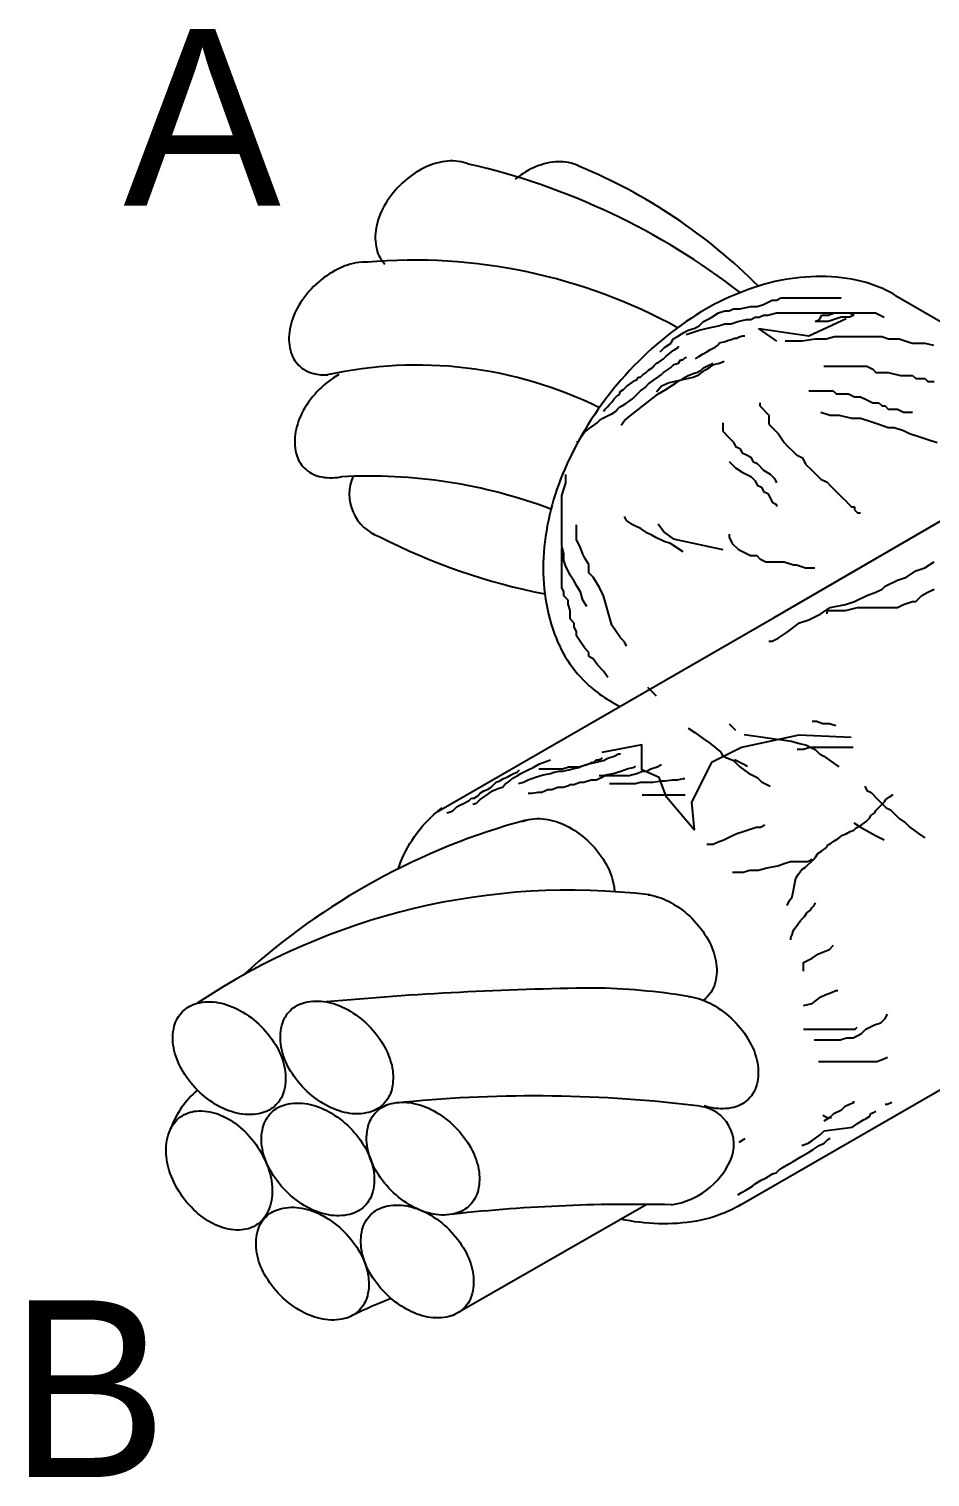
# Model space of a CAD drawing. Extents: x -800 to 12181, y -6101 to 2255.
# Drawn here: x 11384.9 to 11433.9, y 1203.1 to 1281.8 of the extents above; entities that cross this region are included whole.
import ezdxf

# ---------------------------------------------------------------- set-up
doc = ezdxf.new("R2010")
doc.units = 0
doc.header["$MEASUREMENT"] = 0
doc.layers.add('15', color=1, linetype='CONTINUOUS')
doc.styles.add('60', font='ACENT.SHX', dxfattribs={"height": 8})

msp = doc.modelspace()

# ---------------------------------------------------------------- linework, layer by layer
at = {"layer": '15'}
for p, q in [((11425.412, 1249.844, -8.914), (11463.458, 1271.9, -8.914)), ((11432.019, 1267.333, -8.914), (11443.811, 1260.51, -8.914)), ((11407.106, 1239.276, -8.914), (11425.412, 1249.844, -8.914)), ((11416.624, 1245.238, -8.914), (11417.029, 1245.005, -8.914)), ((11423.584, 1217.927, -8.914), (11440.157, 1227.495, -8.914)), ((11407.948, 1211.921, -8.914), (11418.473, 1217.953, -8.914))]:
    msp.add_line(p, q, dxfattribs=at)
at = {"layer": '15', "color": 1}
for p, q in [((11422.975, 1266.494, -8.914), (11423.209, 1266.611, -8.914)), ((11423.209, 1266.611, -8.914), (11423.559, 1266.611, -8.914)), ((11423.559, 1266.611, -8.914), (11424.144, 1266.728, -8.914)), ((11424.144, 1266.728, -8.914), (11424.494, 1266.728, -8.914)), ((11424.494, 1266.728, -8.914), (11424.845, 1266.845, -8.914)), ((11424.845, 1266.845, -8.914), (11425.313, 1267.079, -8.914)), ((11425.313, 1267.079, -8.914), (11425.547, 1267.079, -8.914)), ((11425.547, 1267.079, -8.914), (11425.78, 1267.196, -8.914)), ((11425.78, 1267.196, -8.914), (11429.054, 1267.196, -8.914)), ((11421.338, 1265.677, -8.914), (11421.572, 1265.91, -8.914)), ((11421.572, 1265.91, -8.914), (11421.806, 1266.027, -8.914)), ((11421.806, 1266.027, -8.914), (11422.04, 1266.144, -8.914)), ((11422.04, 1266.144, -8.914), (11422.39, 1266.378, -8.914)), ((11422.39, 1266.378, -8.914), (11422.741, 1266.494, -8.914)), ((11422.39, 1265.677, -8.914), (11422.741, 1265.793, -8.914)), ((11422.741, 1266.494, -8.914), (11422.975, 1266.494, -8.914)), ((11422.741, 1265.793, -8.914), (11423.092, 1265.793, -8.914)), ((11423.092, 1265.793, -8.914), (11423.442, 1265.91, -8.914)), ((11423.442, 1265.91, -8.914), (11423.91, 1266.027, -8.914)), ((11423.91, 1266.027, -8.914), (11424.144, 1266.027, -8.914)), ((11424.144, 1266.027, -8.914), (11424.378, 1266.144, -8.914)), ((11424.378, 1266.144, -8.914), (11424.611, 1266.144, -8.914)), ((11424.611, 1266.144, -8.914), (11424.845, 1266.261, -8.914)), ((11424.845, 1266.261, -8.914), (11425.079, 1266.261, -8.914)), ((11425.079, 1266.261, -8.914), (11425.547, 1266.378, -8.914)), ((11425.547, 1266.378, -8.914), (11429.521, 1266.378, -8.914)), ((11427.651, 1265.91, -8.914), (11427.885, 1266.027, -8.914)), ((11428.352, 1265.91, -8.914), (11427.651, 1265.91, -8.914)), ((11427.885, 1266.027, -8.914), (11428.002, 1266.261, -8.914)), ((11428.002, 1266.261, -8.914), (11428.352, 1266.261, -8.914)), ((11428.352, 1266.261, -8.914), (11428.703, 1266.378, -8.914)), ((11429.054, 1266.144, -8.914), (11428.352, 1265.91, -8.914)), ((11428.703, 1266.378, -8.914), (11430.924, 1266.378, -8.914)), ((11429.521, 1266.144, -8.914), (11429.054, 1266.144, -8.914)), ((11429.521, 1266.378, -8.914), (11429.755, 1266.261, -8.914)), ((11429.755, 1266.261, -8.914), (11429.521, 1266.144, -8.914)), ((11430.924, 1266.378, -8.914), (11431.392, 1266.144, -8.914)), ((11419.818, 1264.742, -8.914), (11419.935, 1264.976, -8.914)), ((11419.935, 1264.976, -8.914), (11420.169, 1265.092, -8.914)), ((11420.169, 1265.092, -8.914), (11420.52, 1265.326, -8.914)), ((11420.52, 1265.326, -8.914), (11420.754, 1265.443, -8.914)), ((11420.637, 1265.209, -8.914), (11421.338, 1265.443, -8.914)), ((11420.754, 1265.443, -8.914), (11421.104, 1265.56, -8.914)), ((11421.104, 1265.56, -8.914), (11421.338, 1265.677, -8.914)), ((11421.338, 1265.443, -8.914), (11421.806, 1265.56, -8.914)), ((11421.806, 1265.56, -8.914), (11422.39, 1265.677, -8.914)), ((11423.139, 1264.95, -8.914), (11423.264, 1265.012, -8.914)), ((11423.264, 1265.012, -8.914), (11423.388, 1265.012, -8.914)), ((11423.388, 1265.012, -8.914), (11423.513, 1265.074, -8.914)), ((11423.513, 1265.074, -8.914), (11423.699, 1265.136, -8.914)), ((11423.699, 1265.136, -8.914), (11423.824, 1265.136, -8.914)), ((11426.949, 1264.859, -8.914), (11427.651, 1264.976, -8.914)), ((11427.651, 1264.976, -8.914), (11428.235, 1264.976, -8.914)), ((11428.235, 1264.976, -8.914), (11428.703, 1265.092, -8.914)), ((11428.703, 1265.092, -8.914), (11431.275, 1265.092, -8.914)), ((11431.275, 1265.092, -8.914), (11431.626, 1264.976, -8.914)), ((11431.626, 1264.976, -8.914), (11432.21, 1264.976, -8.914)), ((11432.21, 1264.976, -8.914), (11432.911, 1264.742, -8.914)), ((11419.234, 1264.274, -8.914), (11419.468, 1264.508, -8.914)), ((11419.468, 1264.508, -8.914), (11419.818, 1264.742, -8.914)), ((11419.53, 1264.017, -8.914), (11419.841, 1264.266, -8.914)), ((11419.841, 1264.266, -8.914), (11420.028, 1264.39, -8.914)), ((11420.028, 1264.39, -8.914), (11420.215, 1264.514, -8.914)), ((11420.215, 1264.514, -8.914), (11420.215, 1264.577, -8.914)), ((11421.521, 1264.141, -8.914), (11421.77, 1264.266, -8.914)), ((11421.77, 1264.266, -8.914), (11421.957, 1264.39, -8.914)), ((11421.957, 1264.39, -8.914), (11422.206, 1264.514, -8.914)), ((11422.206, 1264.514, -8.914), (11422.393, 1264.639, -8.914)), ((11422.393, 1264.639, -8.914), (11422.455, 1264.763, -8.914)), ((11422.455, 1264.763, -8.914), (11422.766, 1264.825, -8.914)), ((11422.766, 1264.825, -8.914), (11422.89, 1264.888, -8.914)), ((11422.89, 1264.888, -8.914), (11423.139, 1264.95, -8.914)), ((11426.014, 1264.859, -8.914), (11426.949, 1264.859, -8.914)), ((11432.911, 1264.742, -8.914), (11433.613, 1264.742, -8.914)), ((11433.613, 1264.742, -8.914), (11434.08, 1264.625, -8.914)), ((11418.597, 1263.27, -8.914), (11418.783, 1263.395, -8.914)), ((11418.783, 1263.395, -8.914), (11418.908, 1263.519, -8.914)), ((11418.908, 1263.519, -8.914), (11419.032, 1263.644, -8.914)), ((11419.032, 1263.644, -8.914), (11419.157, 1263.706, -8.914)), ((11419.157, 1263.706, -8.914), (11419.406, 1263.892, -8.914)), ((11419.406, 1263.892, -8.914), (11419.53, 1264.017, -8.914)), ((11419.406, 1263.146, -8.914), (11419.779, 1263.395, -8.914)), ((11419.779, 1263.395, -8.914), (11419.966, 1263.581, -8.914)), ((11419.966, 1263.581, -8.914), (11420.215, 1263.644, -8.914)), ((11420.215, 1263.644, -8.914), (11420.339, 1263.83, -8.914)), ((11420.339, 1263.83, -8.914), (11420.463, 1263.83, -8.914)), ((11420.463, 1263.83, -8.914), (11420.588, 1263.955, -8.914)), ((11420.588, 1263.955, -8.914), (11420.65, 1263.955, -8.914)), ((11421.148, 1263.892, -8.914), (11421.335, 1264.017, -8.914)), ((11421.335, 1264.017, -8.914), (11421.521, 1264.141, -8.914)), ((11421.459, 1263.27, -8.914), (11421.584, 1263.395, -8.914)), ((11421.584, 1263.395, -8.914), (11421.833, 1263.519, -8.914)), ((11421.77, 1263.333, -8.914), (11421.957, 1263.457, -8.914)), ((11421.833, 1263.519, -8.914), (11421.957, 1263.581, -8.914)), ((11421.957, 1263.581, -8.914), (11422.081, 1263.644, -8.914)), ((11421.957, 1263.457, -8.914), (11422.144, 1263.581, -8.914)), ((11422.144, 1263.581, -8.914), (11422.455, 1263.644, -8.914)), ((11422.455, 1263.644, -8.914), (11422.704, 1263.768, -8.914)), ((11428.126, 1263.485, -8.914), (11430.45, 1263.485, -8.914)), ((11430.45, 1263.485, -8.914), (11430.782, 1263.319, -8.914)), ((11417.601, 1262.524, -8.914), (11417.85, 1262.711, -8.914)), ((11417.85, 1262.711, -8.914), (11417.974, 1262.773, -8.914)), ((11417.974, 1262.773, -8.914), (11418.037, 1262.897, -8.914)), ((11418.037, 1262.897, -8.914), (11418.161, 1262.897, -8.914)), ((11418.161, 1262.897, -8.914), (11418.285, 1263.022, -8.914)), ((11418.285, 1263.022, -8.914), (11418.472, 1263.146, -8.914)), ((11418.472, 1263.146, -8.914), (11418.597, 1263.27, -8.914)), ((11418.597, 1262.524, -8.914), (11418.846, 1262.711, -8.914)), ((11418.846, 1262.711, -8.914), (11419.032, 1262.835, -8.914)), ((11419.032, 1262.835, -8.914), (11419.281, 1263.022, -8.914)), ((11419.281, 1263.022, -8.914), (11419.406, 1263.146, -8.914)), ((11419.655, 1262.586, -8.914), (11421.024, 1262.897, -8.914)), ((11420.09, 1262.586, -8.914), (11420.277, 1262.711, -8.914)), ((11420.277, 1262.711, -8.914), (11420.401, 1262.773, -8.914)), ((11420.401, 1262.773, -8.914), (11420.588, 1262.897, -8.914)), ((11420.588, 1262.897, -8.914), (11420.712, 1262.959, -8.914)), ((11420.712, 1262.959, -8.914), (11421.024, 1263.084, -8.914)), ((11421.024, 1263.084, -8.914), (11421.21, 1263.146, -8.914)), ((11421.024, 1262.897, -8.914), (11421.335, 1263.022, -8.914)), ((11421.21, 1263.146, -8.914), (11421.459, 1263.27, -8.914)), ((11421.335, 1263.022, -8.914), (11421.646, 1263.27, -8.914)), ((11421.646, 1263.27, -8.914), (11421.77, 1263.333, -8.914)), ((11430.782, 1263.319, -8.914), (11430.948, 1263.153, -8.914)), ((11430.948, 1263.153, -8.914), (11431.612, 1263.153, -8.914)), ((11431.612, 1263.153, -8.914), (11432.277, 1262.987, -8.914)), ((11432.277, 1262.987, -8.914), (11432.941, 1262.987, -8.914)), ((11432.941, 1262.987, -8.914), (11433.107, 1262.821, -8.914)), ((11433.107, 1262.821, -8.914), (11433.605, 1262.821, -8.914)), ((11433.605, 1262.821, -8.914), (11433.771, 1262.655, -8.914)), ((11433.771, 1262.655, -8.914), (11434.103, 1262.655, -8.914)), ((11416.73, 1261.716, -8.914), (11416.854, 1261.84, -8.914)), ((11416.854, 1261.84, -8.914), (11417.041, 1261.964, -8.914)), ((11417.041, 1262.089, -8.914), (11417.228, 1262.213, -8.914)), ((11417.041, 1261.964, -8.914), (11417.041, 1262.089, -8.914)), ((11417.228, 1262.213, -8.914), (11417.414, 1262.4, -8.914)), ((11417.414, 1262.4, -8.914), (11417.601, 1262.524, -8.914)), ((11417.601, 1260.783, -8.914), (11419.094, 1261.964, -8.914)), ((11417.725, 1261.716, -8.914), (11417.85, 1261.84, -8.914)), ((11417.85, 1261.84, -8.914), (11418.037, 1262.027, -8.914)), ((11418.037, 1262.027, -8.914), (11418.161, 1262.151, -8.914)), ((11418.161, 1262.151, -8.914), (11418.41, 1262.337, -8.914)), ((11418.41, 1262.337, -8.914), (11418.597, 1262.524, -8.914)), ((11419.032, 1262.089, -8.914), (11419.281, 1262.4, -8.914)), ((11419.094, 1261.964, -8.914), (11419.53, 1262.213, -8.914)), ((11419.281, 1262.4, -8.914), (11419.655, 1262.586, -8.914)), ((11419.53, 1262.213, -8.914), (11419.903, 1262.462, -8.914)), ((11419.903, 1262.462, -8.914), (11420.09, 1262.586, -8.914)), ((11427.296, 1262.157, -8.914), (11428.624, 1262.157, -8.914)), ((11428.624, 1262.157, -8.914), (11428.79, 1261.991, -8.914)), ((11428.79, 1261.991, -8.914), (11429.454, 1261.991, -8.914)), ((11429.454, 1261.991, -8.914), (11429.786, 1261.825, -8.914)), ((11429.786, 1261.825, -8.914), (11430.118, 1261.825, -8.914)), ((11430.118, 1261.825, -8.914), (11430.45, 1261.659, -8.914)), ((11416.17, 1261.031, -8.914), (11416.232, 1261.156, -8.914)), ((11416.232, 1261.156, -8.914), (11416.356, 1261.28, -8.914)), ((11416.356, 1261.28, -8.914), (11416.481, 1261.405, -8.914)), ((11416.481, 1261.405, -8.914), (11416.605, 1261.529, -8.914)), ((11416.605, 1261.529, -8.914), (11416.73, 1261.716, -8.914)), ((11416.605, 1260.907, -8.914), (11416.792, 1261.031, -8.914)), ((11416.792, 1261.031, -8.914), (11416.916, 1261.156, -8.914)), ((11416.916, 1261.156, -8.914), (11417.041, 1261.28, -8.914)), ((11417.041, 1261.28, -8.914), (11417.165, 1261.342, -8.914)), ((11417.165, 1261.342, -8.914), (11417.352, 1261.467, -8.914)), ((11417.352, 1261.467, -8.914), (11417.476, 1261.529, -8.914)), ((11417.476, 1261.529, -8.914), (11417.725, 1261.716, -8.914)), ((11424.639, 1261.493, -8.914), (11424.639, 1261.327, -8.914)), ((11424.639, 1261.327, -8.914), (11425.137, 1260.829, -8.914)), ((11430.45, 1261.659, -8.914), (11430.782, 1261.493, -8.914)), ((11430.782, 1261.493, -8.914), (11431.114, 1261.493, -8.914)), ((11431.114, 1261.493, -8.914), (11431.28, 1261.327, -8.914)), ((11431.28, 1261.327, -8.914), (11431.446, 1261.327, -8.914)), ((11431.446, 1261.327, -8.914), (11431.612, 1261.161, -8.914)), ((11431.612, 1261.161, -8.914), (11432.111, 1261.161, -8.914)), ((11432.111, 1261.161, -8.914), (11432.443, 1260.995, -8.914)), ((11415.547, 1260.223, -8.914), (11415.796, 1260.409, -8.914)), ((11415.796, 1260.409, -8.914), (11415.921, 1260.534, -8.914)), ((11415.921, 1260.534, -8.914), (11416.107, 1260.658, -8.914)), ((11416.107, 1260.658, -8.914), (11416.481, 1260.845, -8.914)), ((11416.481, 1260.845, -8.914), (11416.605, 1260.907, -8.914)), ((11417.103, 1260.285, -8.914), (11417.29, 1260.534, -8.914)), ((11417.29, 1260.534, -8.914), (11417.601, 1260.783, -8.914)), ((11422.624, 1260.419, -8.914), (11422.624, 1259.951, -8.914)), ((11425.137, 1260.829, -8.914), (11425.137, 1260.332, -8.914)), ((11425.137, 1260.332, -8.914), (11425.469, 1260, -8.914)), ((11427.96, 1260.995, -8.914), (11428.458, 1260.829, -8.914)), ((11428.458, 1260.829, -8.914), (11428.956, 1260.829, -8.914)), ((11428.956, 1260.829, -8.914), (11429.62, 1260.663, -8.914)), ((11429.62, 1260.663, -8.914), (11430.118, 1260.663, -8.914)), ((11430.118, 1260.663, -8.914), (11430.616, 1260.498, -8.914)), ((11430.616, 1260.498, -8.914), (11431.114, 1260.332, -8.914)), ((11431.114, 1260.332, -8.914), (11431.612, 1260.166, -8.914)), ((11432.443, 1260.995, -8.914), (11432.941, 1260.995, -8.914)), ((11414.801, 1259.414, -8.914), (11414.863, 1259.539, -8.914)), ((11414.863, 1259.539, -8.914), (11414.987, 1259.725, -8.914)), ((11414.987, 1259.725, -8.914), (11415.112, 1259.912, -8.914)), ((11415.112, 1259.912, -8.914), (11415.361, 1260.098, -8.914)), ((11415.361, 1260.098, -8.914), (11415.547, 1260.223, -8.914)), ((11422.624, 1259.951, -8.914), (11422.975, 1259.601, -8.914)), ((11422.975, 1259.601, -8.914), (11423.209, 1259.367, -8.914)), ((11425.469, 1260, -8.914), (11425.635, 1259.834, -8.914)), ((11425.635, 1259.834, -8.914), (11425.968, 1259.336, -8.914)), ((11431.612, 1260.166, -8.914), (11431.944, 1260.166, -8.914)), ((11431.944, 1260.166, -8.914), (11432.443, 1260, -8.914)), ((11432.443, 1260, -8.914), (11432.775, 1259.834, -8.914)), ((11432.775, 1259.834, -8.914), (11433.273, 1259.668, -8.914)), ((11433.273, 1259.668, -8.914), (11433.771, 1259.502, -8.914)), ((11433.771, 1259.502, -8.914), (11434.269, 1259.336, -8.914)), ((11414.676, 1259.352, -8.914), (11414.801, 1259.414, -8.914)), ((11423.209, 1259.367, -8.914), (11423.325, 1259.133, -8.914)), ((11423.325, 1259.133, -8.914), (11423.559, 1259.017, -8.914)), ((11423.559, 1259.017, -8.914), (11423.676, 1258.783, -8.914)), ((11423.676, 1258.783, -8.914), (11423.91, 1258.666, -8.914)), ((11425.968, 1259.336, -8.914), (11426.134, 1259.17, -8.914)), ((11426.134, 1259.17, -8.914), (11426.466, 1258.838, -8.914)), ((11426.466, 1258.838, -8.914), (11426.632, 1258.672, -8.914)), ((11426.632, 1258.672, -8.914), (11426.964, 1258.506, -8.914)), ((11422.975, 1258.315, -8.914), (11423.325, 1257.965, -8.914)), ((11423.325, 1257.965, -8.914), (11423.676, 1257.731, -8.914)), ((11423.91, 1258.666, -8.914), (11424.144, 1258.549, -8.914)), ((11424.144, 1258.549, -8.914), (11424.261, 1258.315, -8.914)), ((11424.261, 1258.315, -8.914), (11424.494, 1258.199, -8.914)), ((11424.494, 1258.199, -8.914), (11424.845, 1257.848, -8.914)), ((11426.964, 1258.506, -8.914), (11427.13, 1258.174, -8.914)), ((11427.13, 1258.174, -8.914), (11427.462, 1257.842, -8.914)), ((11413.994, 1256.803, -8.914), (11414.108, 1257.144, -8.914)), ((11414.108, 1257.144, -8.914), (11414.108, 1257.598, -8.914)), ((11423.676, 1257.731, -8.914), (11424.144, 1257.498, -8.914)), ((11424.144, 1257.498, -8.914), (11424.378, 1257.264, -8.914)), ((11424.378, 1257.264, -8.914), (11424.494, 1257.03, -8.914)), ((11424.845, 1257.848, -8.914), (11425.196, 1257.614, -8.914)), ((11425.196, 1257.614, -8.914), (11425.43, 1257.381, -8.914)), ((11425.43, 1257.381, -8.914), (11425.547, 1257.147, -8.914)), ((11427.462, 1257.842, -8.914), (11427.628, 1257.677, -8.914)), ((11427.628, 1257.677, -8.914), (11427.96, 1257.345, -8.914)), ((11427.96, 1257.345, -8.914), (11428.292, 1257.179, -8.914)), ((11428.292, 1257.179, -8.914), (11428.458, 1257.013, -8.914)), ((11413.88, 1256.462, -8.914), (11413.994, 1256.803, -8.914)), ((11413.88, 1253.735, -8.914), (11413.88, 1256.462, -8.914)), ((11424.494, 1257.03, -8.914), (11424.728, 1256.913, -8.914)), ((11424.728, 1256.913, -8.914), (11424.845, 1256.68, -8.914)), ((11424.845, 1256.68, -8.914), (11425.079, 1256.563, -8.914)), ((11425.079, 1256.563, -8.914), (11425.196, 1256.329, -8.914)), ((11425.196, 1256.329, -8.914), (11425.313, 1256.095, -8.914)), ((11428.458, 1257.013, -8.914), (11428.624, 1256.847, -8.914)), ((11428.624, 1256.847, -8.914), (11428.79, 1256.681, -8.914)), ((11428.79, 1256.681, -8.914), (11428.956, 1256.515, -8.914)), ((11428.956, 1256.515, -8.914), (11429.122, 1256.349, -8.914)), ((11429.122, 1256.349, -8.914), (11429.288, 1256.183, -8.914)), ((11425.313, 1256.095, -8.914), (11425.547, 1255.979, -8.914)), ((11425.547, 1255.979, -8.914), (11425.547, 1255.862, -8.914)), ((11429.288, 1256.183, -8.914), (11429.454, 1256.017, -8.914)), ((11429.454, 1256.017, -8.914), (11429.62, 1255.851, -8.914)), ((11429.62, 1255.851, -8.914), (11429.786, 1255.851, -8.914)), ((11429.786, 1255.851, -8.914), (11429.786, 1255.685, -8.914)), ((11429.786, 1255.685, -8.914), (11429.952, 1255.519, -8.914)), ((11414.676, 1254.076, -8.914), (11414.676, 1254.871, -8.914)), ((11417.405, 1255.098, -8.914), (11417.291, 1255.326, -8.914)), ((11417.746, 1254.871, -8.914), (11417.405, 1255.098, -8.914)), ((11418.2, 1254.644, -8.914), (11417.746, 1254.871, -8.914)), ((11419.117, 1254.927, -8.914), (11419.468, 1254.46, -8.914)), ((11429.952, 1255.519, -8.914), (11430.118, 1255.519, -8.914)), ((11414.903, 1253.621, -8.914), (11414.676, 1254.076, -8.914)), ((11418.541, 1254.416, -8.914), (11418.2, 1254.644, -8.914)), ((11418.769, 1254.303, -8.914), (11418.541, 1254.416, -8.914)), ((11418.996, 1254.189, -8.914), (11418.769, 1254.303, -8.914)), ((11419.451, 1253.962, -8.914), (11418.996, 1254.189, -8.914)), ((11419.792, 1253.848, -8.914), (11419.451, 1253.962, -8.914)), ((11419.468, 1254.46, -8.914), (11419.935, 1254.109, -8.914)), ((11419.935, 1254.109, -8.914), (11422.624, 1253.525, -8.914)), ((11422.979, 1254.358, -8.914), (11422.979, 1254.192, -8.914)), ((11422.979, 1254.192, -8.914), (11423.145, 1253.86, -8.914)), ((11413.994, 1253.28, -8.914), (11413.88, 1253.735, -8.914)), ((11413.88, 1251.462, -8.914), (11413.88, 1253.621, -8.914)), ((11413.994, 1252.939, -8.914), (11413.994, 1253.28, -8.914)), ((11415.017, 1253.28, -8.914), (11414.903, 1253.621, -8.914)), ((11415.131, 1253.053, -8.914), (11415.017, 1253.28, -8.914)), ((11420.474, 1253.394, -8.914), (11419.792, 1253.848, -8.914)), ((11423.145, 1253.86, -8.914), (11423.477, 1253.528, -8.914)), ((11423.477, 1253.528, -8.914), (11424.141, 1253.196, -8.914)), ((11424.141, 1253.196, -8.914), (11424.473, 1253.196, -8.914)), ((11424.473, 1253.196, -8.914), (11424.639, 1253.03, -8.914)), ((11414.108, 1252.598, -8.914), (11413.994, 1252.939, -8.914)), ((11414.221, 1252.371, -8.914), (11414.108, 1252.598, -8.914)), ((11415.358, 1252.712, -8.914), (11415.131, 1253.053, -8.914)), ((11415.358, 1252.257, -8.914), (11415.358, 1252.712, -8.914)), ((11424.639, 1253.03, -8.914), (11424.971, 1252.864, -8.914)), ((11424.971, 1252.864, -8.914), (11425.968, 1252.864, -8.914)), ((11425.968, 1252.864, -8.914), (11426.466, 1252.698, -8.914)), ((11426.466, 1252.698, -8.914), (11426.632, 1252.698, -8.914)), ((11426.632, 1252.698, -8.914), (11427.13, 1252.532, -8.914)), ((11427.13, 1252.532, -8.914), (11427.628, 1252.532, -8.914)), ((11433.107, 1252.366, -8.914), (11433.605, 1252.532, -8.914)), ((11433.605, 1252.532, -8.914), (11434.103, 1252.864, -8.914)), ((11414.335, 1252.144, -8.914), (11414.221, 1252.371, -8.914)), ((11414.562, 1251.803, -8.914), (11414.335, 1252.144, -8.914)), ((11414.676, 1251.576, -8.914), (11414.562, 1251.803, -8.914)), ((11415.586, 1252.03, -8.914), (11415.358, 1252.257, -8.914)), ((11415.927, 1251.462, -8.914), (11415.586, 1252.03, -8.914)), ((11431.446, 1251.537, -8.914), (11432.111, 1251.869, -8.914)), ((11432.111, 1251.869, -8.914), (11432.609, 1252.034, -8.914)), ((11432.609, 1252.034, -8.914), (11433.107, 1252.366, -8.914)), ((11413.994, 1251.235, -8.914), (11413.88, 1251.462, -8.914)), ((11413.994, 1251.007, -8.914), (11413.994, 1251.235, -8.914)), ((11414.221, 1250.78, -8.914), (11413.994, 1251.007, -8.914)), ((11414.903, 1251.235, -8.914), (11414.676, 1251.576, -8.914)), ((11415.017, 1250.78, -8.914), (11414.903, 1251.235, -8.914)), ((11416.154, 1251.007, -8.914), (11415.927, 1251.462, -8.914)), ((11416.609, 1249.417, -8.914), (11416.154, 1251.007, -8.914)), ((11429.786, 1250.707, -8.914), (11430.45, 1251.039, -8.914)), ((11430.45, 1251.039, -8.914), (11430.948, 1251.205, -8.914)), ((11430.948, 1251.205, -8.914), (11431.28, 1251.371, -8.914)), ((11431.28, 1251.371, -8.914), (11431.446, 1251.537, -8.914)), ((11433.107, 1250.707, -8.914), (11433.439, 1251.039, -8.914)), ((11433.439, 1251.039, -8.914), (11433.771, 1251.205, -8.914)), ((11433.771, 1251.205, -8.914), (11434.103, 1251.371, -8.914)), ((11414.221, 1250.553, -8.914), (11414.221, 1250.78, -8.914)), ((11414.335, 1250.212, -8.914), (11414.221, 1250.553, -8.914)), ((11414.335, 1249.757, -8.914), (11414.335, 1250.212, -8.914)), ((11415.244, 1250.439, -8.914), (11415.017, 1250.78, -8.914)), ((11427.296, 1249.711, -8.914), (11427.96, 1250.043, -8.914)), ((11427.96, 1250.043, -8.914), (11428.458, 1250.375, -8.914)), ((11428.292, 1250.209, -8.914), (11429.288, 1250.209, -8.914)), ((11428.292, 1250.043, -8.914), (11428.292, 1250.209, -8.914)), ((11428.458, 1250.375, -8.914), (11429.288, 1250.541, -8.914)), ((11429.288, 1250.541, -8.914), (11429.786, 1250.707, -8.914)), ((11429.288, 1250.209, -8.914), (11429.952, 1250.375, -8.914)), ((11429.952, 1250.375, -8.914), (11432.111, 1250.375, -8.914)), ((11432.111, 1250.375, -8.914), (11432.443, 1250.541, -8.914)), ((11432.443, 1250.541, -8.914), (11432.941, 1250.707, -8.914)), ((11432.941, 1250.707, -8.914), (11433.107, 1250.707, -8.914)), ((11414.562, 1249.53, -8.914), (11414.335, 1249.757, -8.914)), ((11414.562, 1249.303, -8.914), (11414.562, 1249.53, -8.914)), ((11414.676, 1249.076, -8.914), (11414.562, 1249.303, -8.914)), ((11416.836, 1249.076, -8.914), (11416.609, 1249.417, -8.914)), ((11426.134, 1249.047, -8.914), (11426.798, 1249.545, -8.914)), ((11426.798, 1249.545, -8.914), (11427.296, 1249.711, -8.914)), ((11414.676, 1248.848, -8.914), (11414.676, 1249.076, -8.914)), ((11414.903, 1248.507, -8.914), (11414.676, 1248.848, -8.914)), ((11415.131, 1248.167, -8.914), (11414.903, 1248.507, -8.914)), ((11417.064, 1248.735, -8.914), (11416.836, 1249.076, -8.914)), ((11417.291, 1248.507, -8.914), (11417.064, 1248.735, -8.914)), ((11417.405, 1248.28, -8.914), (11417.291, 1248.507, -8.914)), ((11425.137, 1248.55, -8.914), (11425.303, 1248.55, -8.914)), ((11425.303, 1248.55, -8.914), (11425.635, 1248.716, -8.914)), ((11425.635, 1248.716, -8.914), (11426.134, 1249.047, -8.914)), ((11415.358, 1247.939, -8.914), (11415.131, 1248.167, -8.914)), ((11415.358, 1247.712, -8.914), (11415.358, 1247.939, -8.914)), ((11415.586, 1247.598, -8.914), (11415.358, 1247.712, -8.914)), ((11415.813, 1247.258, -8.914), (11415.586, 1247.598, -8.914)), ((11416.154, 1246.917, -8.914), (11415.813, 1247.258, -8.914)), ((11416.381, 1246.576, -8.914), (11416.154, 1246.917, -8.914)), ((11418.532, 1246.047, -8.914), (11418.766, 1245.813, -8.914)), ((11418.766, 1245.813, -8.914), (11419, 1245.58, -8.914)), ((11420.754, 1243.827, -8.914), (11421.104, 1243.593, -8.914)), ((11422.975, 1244.061, -8.914), (11423.325, 1243.71, -8.914)), ((11427.715, 1244.177, -8.914), (11427.481, 1244.177, -8.914)), ((11428.066, 1244.061, -8.914), (11427.715, 1244.177, -8.914)), ((11428.417, 1244.061, -8.914), (11428.066, 1244.061, -8.914)), ((11428.767, 1243.944, -8.914), (11428.417, 1244.061, -8.914)), ((11421.104, 1243.593, -8.914), (11421.572, 1243.243, -8.914)), ((11421.572, 1243.243, -8.914), (11421.923, 1243.009, -8.914)), ((11421.923, 1243.009, -8.914), (11422.507, 1242.542, -8.914)), ((11423.793, 1243.476, -8.914), (11426.365, 1243.126, -8.914)), ((11426.365, 1243.126, -8.914), (11426.716, 1243.009, -8.914)), ((11426.716, 1243.009, -8.914), (11427.183, 1242.892, -8.914)), ((11415.878, 1242.095, -8.914), (11416.012, 1242.162, -8.914)), ((11416.012, 1242.162, -8.914), (11416.079, 1242.229, -8.914)), ((11416.142, 1242.074, -8.914), (11416.376, 1242.191, -8.914)), ((11416.376, 1242.191, -8.914), (11416.726, 1242.308, -8.914)), ((11416.726, 1242.308, -8.914), (11416.96, 1242.425, -8.914)), ((11416.96, 1242.425, -8.914), (11417.077, 1242.425, -8.914)), ((11422.507, 1242.542, -8.914), (11422.624, 1242.308, -8.914)), ((11422.624, 1242.308, -8.914), (11423.209, 1242.074, -8.914)), ((11427.014, 1242.658, -8.914), (11426.663, 1242.658, -8.914)), ((11427.364, 1242.775, -8.914), (11427.014, 1242.658, -8.914)), ((11427.183, 1242.892, -8.914), (11427.417, 1242.775, -8.914)), ((11429.702, 1242.775, -8.914), (11427.364, 1242.775, -8.914)), ((11427.417, 1242.775, -8.914), (11427.651, 1242.658, -8.914)), ((11427.651, 1242.658, -8.914), (11427.885, 1242.425, -8.914)), ((11427.885, 1242.425, -8.914), (11428.118, 1242.308, -8.914)), ((11428.118, 1242.308, -8.914), (11428.937, 1241.724, -8.914)), ((11411.257, 1241.359, -8.914), (11411.458, 1241.426, -8.914)), ((11411.458, 1241.426, -8.914), (11411.592, 1241.56, -8.914)), ((11411.659, 1241.359, -8.914), (11412.06, 1241.56, -8.914)), ((11412.06, 1241.56, -8.914), (11412.328, 1241.694, -8.914)), ((11412.328, 1241.694, -8.914), (11412.663, 1241.894, -8.914)), ((11412.635, 1241.607, -8.914), (11413.921, 1241.607, -8.914)), ((11412.663, 1241.894, -8.914), (11412.864, 1241.961, -8.914)), ((11412.864, 1241.961, -8.914), (11413.065, 1242.028, -8.914)), ((11413.065, 1242.028, -8.914), (11413.266, 1242.095, -8.914)), ((11413.266, 1241.359, -8.914), (11413.467, 1241.426, -8.914)), ((11413.467, 1241.426, -8.914), (11413.735, 1241.493, -8.914)), ((11413.735, 1241.493, -8.914), (11413.936, 1241.493, -8.914)), ((11413.921, 1241.607, -8.914), (11414.271, 1241.724, -8.914)), ((11413.936, 1241.493, -8.914), (11414.27, 1241.56, -8.914)), ((11414.27, 1241.56, -8.914), (11414.538, 1241.627, -8.914)), ((11414.271, 1241.724, -8.914), (11414.856, 1241.724, -8.914)), ((11414.538, 1241.627, -8.914), (11414.806, 1241.694, -8.914)), ((11414.806, 1241.694, -8.914), (11414.94, 1241.761, -8.914)), ((11414.856, 1241.724, -8.914), (11415.207, 1241.841, -8.914)), ((11414.94, 1241.761, -8.914), (11415.208, 1241.827, -8.914)), ((11415.207, 1241.841, -8.914), (11415.674, 1241.957, -8.914)), ((11415.208, 1241.827, -8.914), (11415.342, 1241.894, -8.914)), ((11415.342, 1241.894, -8.914), (11415.476, 1241.961, -8.914)), ((11415.476, 1241.961, -8.914), (11415.61, 1241.961, -8.914)), ((11415.61, 1241.961, -8.914), (11415.744, 1242.095, -8.914)), ((11415.674, 1241.957, -8.914), (11416.142, 1242.074, -8.914)), ((11415.744, 1242.095, -8.914), (11415.878, 1242.095, -8.914)), ((11416.681, 1241.359, -8.914), (11417.083, 1241.493, -8.914)), ((11417.083, 1241.493, -8.914), (11417.485, 1241.627, -8.914)), ((11417.485, 1241.627, -8.914), (11417.753, 1241.694, -8.914)), ((11417.545, 1241.256, -8.914), (11418.012, 1241.373, -8.914)), ((11417.753, 1241.694, -8.914), (11417.887, 1241.761, -8.914)), ((11418.012, 1241.373, -8.914), (11418.246, 1241.49, -8.914)), ((11418.246, 1241.49, -8.914), (11418.48, 1241.49, -8.914)), ((11418.48, 1241.49, -8.914), (11418.714, 1241.607, -8.914)), ((11418.714, 1241.607, -8.914), (11419.064, 1241.724, -8.914)), ((11419.064, 1241.724, -8.914), (11419.298, 1241.841, -8.914)), ((11423.209, 1242.074, -8.914), (11423.559, 1241.724, -8.914)), ((11423.266, 1242.116, -8.914), (11423.734, 1241.882, -8.914)), ((11423.559, 1241.724, -8.914), (11424.027, 1241.373, -8.914)), ((11423.734, 1241.882, -8.914), (11423.968, 1241.765, -8.914)), ((11424.027, 1241.373, -8.914), (11424.494, 1241.14, -8.914)), ((11409.85, 1240.489, -8.914), (11410.051, 1240.623, -8.914)), ((11410.051, 1240.623, -8.914), (11410.319, 1240.89, -8.914)), ((11410.319, 1240.89, -8.914), (11410.52, 1240.957, -8.914)), ((11410.453, 1240.556, -8.914), (11410.654, 1240.623, -8.914)), ((11410.52, 1240.957, -8.914), (11410.721, 1241.091, -8.914)), ((11410.654, 1240.623, -8.914), (11410.788, 1240.757, -8.914)), ((11410.721, 1241.091, -8.914), (11410.922, 1241.158, -8.914)), ((11410.788, 1240.757, -8.914), (11411.056, 1240.957, -8.914)), ((11410.922, 1241.158, -8.914), (11411.123, 1241.292, -8.914)), ((11411.056, 1240.957, -8.914), (11411.19, 1241.091, -8.914)), ((11411.123, 1241.292, -8.914), (11411.257, 1241.359, -8.914)), ((11411.19, 1241.091, -8.914), (11411.458, 1241.225, -8.914)), ((11411.458, 1241.225, -8.914), (11411.659, 1241.359, -8.914)), ((11411.525, 1240.823, -8.914), (11411.793, 1240.89, -8.914)), ((11411.793, 1240.89, -8.914), (11412.06, 1241.024, -8.914)), ((11412.06, 1241.024, -8.914), (11412.462, 1241.158, -8.914)), ((11412.462, 1241.158, -8.914), (11412.864, 1241.292, -8.914)), ((11412.864, 1241.292, -8.914), (11413.266, 1241.359, -8.914)), ((11413.333, 1240.489, -8.914), (11413.668, 1240.623, -8.914)), ((11413.668, 1240.623, -8.914), (11413.936, 1240.623, -8.914)), ((11413.936, 1240.623, -8.914), (11414.204, 1240.69, -8.914)), ((11414.204, 1240.69, -8.914), (11414.337, 1240.757, -8.914)), ((11414.337, 1240.757, -8.914), (11414.538, 1240.757, -8.914)), ((11414.538, 1240.757, -8.914), (11414.672, 1240.823, -8.914)), ((11414.672, 1240.823, -8.914), (11414.873, 1240.89, -8.914)), ((11414.873, 1240.89, -8.914), (11415.074, 1240.89, -8.914)), ((11415.074, 1240.89, -8.914), (11415.476, 1241.024, -8.914)), ((11415.476, 1241.024, -8.914), (11415.744, 1241.024, -8.914)), ((11415.744, 1241.024, -8.914), (11416.079, 1241.158, -8.914)), ((11415.908, 1241.256, -8.914), (11417.545, 1241.256, -8.914)), ((11416.079, 1241.158, -8.914), (11416.28, 1241.292, -8.914)), ((11416.28, 1241.292, -8.914), (11416.681, 1241.359, -8.914)), ((11416.48, 1240.823, -8.914), (11417.887, 1240.823, -8.914)), ((11417.887, 1240.823, -8.914), (11418.155, 1240.89, -8.914)), ((11418.155, 1240.89, -8.914), (11418.824, 1240.89, -8.914)), ((11418.824, 1240.89, -8.914), (11419.293, 1240.957, -8.914)), ((11419.293, 1240.957, -8.914), (11419.494, 1240.957, -8.914)), ((11419.494, 1240.957, -8.914), (11419.896, 1241.024, -8.914)), ((11419.896, 1241.024, -8.914), (11420.164, 1241.024, -8.914)), ((11420.164, 1241.024, -8.914), (11420.499, 1241.091, -8.914)), ((11420.499, 1241.091, -8.914), (11420.566, 1241.091, -8.914)), ((11424.494, 1241.14, -8.914), (11424.728, 1240.906, -8.914)), ((11424.728, 1240.906, -8.914), (11425.196, 1240.672, -8.914)), ((11430.34, 1240.672, -8.914), (11430.456, 1240.438, -8.914)), ((11408.578, 1239.752, -8.914), (11408.712, 1239.819, -8.914)), ((11408.712, 1239.819, -8.914), (11408.846, 1239.886, -8.914)), ((11408.846, 1239.886, -8.914), (11408.98, 1240.02, -8.914)), ((11408.98, 1240.02, -8.914), (11409.114, 1240.02, -8.914)), ((11409.114, 1240.02, -8.914), (11409.315, 1240.154, -8.914)), ((11409.248, 1239.752, -8.914), (11409.449, 1239.953, -8.914)), ((11409.315, 1240.154, -8.914), (11409.449, 1240.288, -8.914)), ((11409.449, 1240.288, -8.914), (11409.65, 1240.422, -8.914)), ((11409.449, 1239.953, -8.914), (11409.85, 1240.221, -8.914)), ((11409.65, 1240.422, -8.914), (11409.85, 1240.489, -8.914)), ((11409.85, 1240.221, -8.914), (11410.118, 1240.422, -8.914)), ((11410.118, 1240.422, -8.914), (11410.453, 1240.556, -8.914)), ((11412.06, 1240.288, -8.914), (11412.261, 1240.288, -8.914)), ((11412.261, 1240.288, -8.914), (11412.596, 1240.355, -8.914)), ((11412.596, 1240.355, -8.914), (11412.797, 1240.355, -8.914)), ((11412.797, 1240.355, -8.914), (11413.132, 1240.489, -8.914)), ((11413.132, 1240.489, -8.914), (11413.333, 1240.489, -8.914)), ((11418.246, 1240.205, -8.914), (11420.584, 1240.205, -8.914)), ((11430.456, 1240.438, -8.914), (11430.69, 1240.322, -8.914)), ((11430.69, 1240.322, -8.914), (11431.041, 1239.971, -8.914)), ((11431.041, 1239.971, -8.914), (11431.509, 1239.504, -8.914)), ((11431.214, 1239.619, -8.914), (11431.415, 1239.819, -8.914)), ((11431.415, 1239.819, -8.914), (11431.482, 1239.953, -8.914)), ((11431.482, 1239.953, -8.914), (11431.683, 1240.087, -8.914)), ((11431.683, 1240.087, -8.914), (11431.884, 1240.221, -8.914)), ((11407.64, 1239.217, -8.914), (11407.841, 1239.284, -8.914)), ((11407.841, 1239.284, -8.914), (11407.975, 1239.351, -8.914)), ((11407.975, 1239.351, -8.914), (11408.176, 1239.552, -8.914)), ((11408.176, 1239.552, -8.914), (11408.31, 1239.619, -8.914)), ((11408.31, 1239.619, -8.914), (11408.578, 1239.752, -8.914)), ((11409.047, 1239.686, -8.914), (11409.248, 1239.752, -8.914)), ((11430.611, 1238.949, -8.914), (11430.678, 1239.083, -8.914)), ((11430.678, 1239.083, -8.914), (11430.879, 1239.217, -8.914)), ((11430.879, 1239.217, -8.914), (11430.946, 1239.351, -8.914)), ((11430.946, 1239.351, -8.914), (11431.214, 1239.619, -8.914)), ((11431.509, 1239.504, -8.914), (11431.742, 1239.387, -8.914)), ((11431.742, 1239.387, -8.914), (11431.976, 1239.153, -8.914)), ((11431.976, 1239.153, -8.914), (11432.21, 1238.919, -8.914)), ((11423.39, 1238.102, -8.914), (11423.74, 1238.218, -8.914)), ((11423.74, 1238.218, -8.914), (11424.442, 1238.452, -8.914)), ((11424.442, 1238.452, -8.914), (11424.676, 1238.452, -8.914)), ((11424.676, 1238.452, -8.914), (11424.909, 1238.569, -8.914)), ((11429.54, 1238.213, -8.914), (11429.741, 1238.28, -8.914)), ((11429.741, 1238.28, -8.914), (11429.875, 1238.414, -8.914)), ((11429.755, 1238.686, -8.914), (11430.106, 1238.452, -8.914)), ((11429.875, 1238.414, -8.914), (11430.142, 1238.548, -8.914)), ((11430.106, 1238.452, -8.914), (11430.924, 1237.985, -8.914)), ((11430.142, 1238.548, -8.914), (11430.41, 1238.748, -8.914)), ((11430.41, 1238.748, -8.914), (11430.611, 1238.949, -8.914)), ((11432.21, 1238.919, -8.914), (11432.561, 1238.686, -8.914)), ((11432.561, 1238.686, -8.914), (11432.795, 1238.452, -8.914)), ((11432.795, 1238.452, -8.914), (11433.262, 1238.102, -8.914)), ((11421.753, 1237.517, -8.914), (11422.104, 1237.517, -8.914)), ((11422.104, 1237.517, -8.914), (11422.338, 1237.634, -8.914)), ((11422.338, 1237.634, -8.914), (11422.688, 1237.751, -8.914)), ((11422.688, 1237.751, -8.914), (11423.156, 1237.985, -8.914)), ((11423.156, 1237.985, -8.914), (11423.39, 1238.102, -8.914)), ((11428.267, 1237.343, -8.914), (11428.334, 1237.477, -8.914)), ((11428.334, 1237.477, -8.914), (11428.468, 1237.544, -8.914)), ((11428.468, 1237.544, -8.914), (11428.669, 1237.677, -8.914)), ((11428.669, 1237.677, -8.914), (11428.87, 1237.811, -8.914)), ((11428.87, 1237.811, -8.914), (11429.138, 1238.012, -8.914)), ((11429.138, 1238.012, -8.914), (11429.339, 1238.079, -8.914)), ((11429.339, 1238.079, -8.914), (11429.54, 1238.213, -8.914)), ((11430.924, 1237.985, -8.914), (11431.392, 1237.751, -8.914)), ((11433.262, 1238.102, -8.914), (11433.613, 1237.868, -8.914)), ((11427.129, 1236.272, -8.914), (11427.531, 1236.673, -8.914)), ((11427.248, 1236.583, -8.914), (11427.481, 1236.699, -8.914)), ((11427.531, 1236.673, -8.914), (11427.664, 1236.807, -8.914)), ((11427.664, 1236.807, -8.914), (11427.798, 1237.008, -8.914)), ((11427.798, 1237.008, -8.914), (11427.999, 1237.142, -8.914)), ((11427.999, 1237.142, -8.914), (11428.267, 1237.343, -8.914)), ((11423.156, 1235.998, -8.914), (11423.74, 1235.998, -8.914)), ((11423.74, 1235.998, -8.914), (11424.091, 1236.115, -8.914)), ((11424.091, 1236.115, -8.914), (11424.559, 1236.115, -8.914)), ((11424.559, 1236.115, -8.914), (11425.026, 1236.232, -8.914)), ((11425.026, 1236.232, -8.914), (11425.611, 1236.349, -8.914)), ((11425.611, 1236.349, -8.914), (11425.962, 1236.466, -8.914)), ((11425.962, 1236.466, -8.914), (11426.312, 1236.583, -8.914)), ((11426.312, 1236.583, -8.914), (11427.248, 1236.583, -8.914)), ((11426.593, 1235.669, -8.914), (11426.727, 1235.87, -8.914)), ((11426.727, 1235.87, -8.914), (11426.928, 1236.138, -8.914)), ((11426.928, 1236.138, -8.914), (11427.129, 1236.272, -8.914)), ((11426.392, 1234.665, -8.914), (11426.593, 1235.669, -8.914)), ((11426.124, 1234.197, -8.914), (11426.258, 1234.465, -8.914)), ((11426.258, 1234.465, -8.914), (11426.392, 1234.665, -8.914)), ((11427.598, 1234.197, -8.914), (11427.664, 1234.331, -8.914)), ((11426.861, 1233.394, -8.914), (11427.062, 1233.594, -8.914)), ((11427.062, 1233.594, -8.914), (11427.196, 1233.795, -8.914)), ((11427.196, 1233.795, -8.914), (11427.397, 1233.929, -8.914)), ((11427.397, 1233.929, -8.914), (11427.464, 1234.063, -8.914)), ((11427.464, 1234.063, -8.914), (11427.598, 1234.197, -8.914)), ((11426.392, 1232.59, -8.914), (11426.459, 1232.791, -8.914)), ((11426.459, 1232.791, -8.914), (11426.526, 1232.925, -8.914)), ((11426.526, 1232.925, -8.914), (11426.727, 1233.193, -8.914)), ((11426.727, 1233.193, -8.914), (11426.861, 1233.394, -8.914)), ((11426.325, 1232.456, -8.914), (11426.392, 1232.59, -8.914)), ((11426.325, 1232.323, -8.914), (11426.325, 1232.456, -8.914)), ((11428.417, 1231.792, -8.914), (11428.65, 1232.026, -8.914)), ((11427.014, 1231.091, -8.914), (11427.481, 1231.325, -8.914)), ((11427.481, 1231.325, -8.914), (11427.832, 1231.558, -8.914)), ((11427.832, 1231.558, -8.914), (11428.417, 1231.792, -8.914)), ((11427.014, 1230.624, -8.914), (11427.014, 1231.091, -8.914)), ((11428.533, 1229.455, -8.914), (11428.767, 1229.572, -8.914)), ((11428.767, 1229.572, -8.914), (11428.884, 1229.572, -8.914)), ((11427.014, 1228.754, -8.914), (11427.481, 1228.871, -8.914)), ((11427.481, 1228.871, -8.914), (11427.949, 1229.222, -8.914)), ((11427.949, 1229.222, -8.914), (11428.183, 1229.338, -8.914)), ((11428.183, 1229.338, -8.914), (11428.533, 1229.455, -8.914)), ((11431.222, 1227.819, -8.914), (11431.456, 1228.053, -8.914)), ((11431.456, 1228.053, -8.914), (11431.573, 1228.287, -8.914)), ((11427.014, 1227.469, -8.914), (11429.819, 1227.469, -8.914)), ((11429.819, 1227.469, -8.914), (11429.936, 1227.586, -8.914)), ((11429.936, 1227.118, -8.914), (11430.17, 1227.235, -8.914)), ((11430.17, 1227.235, -8.914), (11430.404, 1227.469, -8.914)), ((11430.404, 1227.469, -8.914), (11430.871, 1227.703, -8.914)), ((11430.871, 1227.703, -8.914), (11431.222, 1227.819, -8.914)), ((11427.598, 1226.885, -8.914), (11429.001, 1226.885, -8.914)), ((11429.001, 1226.885, -8.914), (11429.352, 1227.001, -8.914)), ((11429.352, 1227.001, -8.914), (11429.702, 1227.001, -8.914)), ((11429.702, 1227.001, -8.914), (11429.936, 1227.118, -8.914)), ((11427.832, 1225.716, -8.914), (11430.988, 1225.716, -8.914)), ((11430.988, 1225.716, -8.914), (11431.339, 1225.833, -8.914)), ((11431.339, 1225.833, -8.914), (11431.573, 1225.95, -8.914)), ((11429.071, 1223.085, -8.914), (11429.272, 1223.286, -8.914)), ((11429.272, 1223.286, -8.914), (11429.54, 1223.42, -8.914)), ((11429.54, 1223.42, -8.914), (11429.741, 1223.487, -8.914)), ((11429.741, 1223.487, -8.914), (11429.741, 1223.554, -8.914)), ((11431.573, 1223.379, -8.914), (11431.456, 1223.379, -8.914)), ((11431.807, 1223.496, -8.914), (11431.573, 1223.379, -8.914)), ((11428.066, 1222.795, -8.914), (11428.3, 1222.678, -8.914)), ((11428.133, 1222.483, -8.914), (11428.468, 1222.684, -8.914)), ((11428.3, 1222.678, -8.914), (11428.533, 1222.678, -8.914)), ((11428.468, 1222.684, -8.914), (11428.669, 1222.885, -8.914)), ((11428.669, 1222.885, -8.914), (11429.071, 1223.085, -8.914)), ((11429.941, 1222.349, -8.914), (11430.276, 1222.55, -8.914)), ((11430.276, 1222.55, -8.914), (11430.41, 1222.617, -8.914)), ((11430.41, 1222.617, -8.914), (11430.611, 1222.751, -8.914)), ((11430.611, 1222.751, -8.914), (11430.678, 1222.885, -8.914)), ((11430.678, 1222.885, -8.914), (11430.812, 1222.951, -8.914)), ((11430.812, 1222.951, -8.914), (11430.946, 1223.018, -8.914)), ((11427.464, 1221.412, -8.914), (11427.932, 1221.747, -8.914)), ((11427.932, 1221.747, -8.914), (11428.133, 1221.947, -8.914)), ((11428.133, 1221.947, -8.914), (11429.674, 1222.148, -8.914)), ((11429.674, 1222.148, -8.914), (11429.941, 1222.349, -8.914)), ((11423.513, 1221.331, -8.914), (11423.847, 1221.531, -8.914)), ((11426.928, 1221.144, -8.914), (11427.263, 1221.278, -8.914)), ((11427.263, 1221.278, -8.914), (11427.464, 1221.412, -8.914)), ((11427.33, 1220.81, -8.914), (11427.531, 1220.943, -8.914)), ((11427.531, 1220.943, -8.914), (11427.865, 1221.144, -8.914)), ((11427.865, 1221.144, -8.914), (11428.133, 1221.278, -8.914)), ((11428.133, 1221.278, -8.914), (11428.334, 1221.479, -8.914)), ((11428.334, 1221.479, -8.914), (11428.468, 1221.546, -8.914)), ((11425.856, 1219.939, -8.914), (11426.191, 1220.14, -8.914)), ((11426.191, 1220.14, -8.914), (11426.459, 1220.274, -8.914)), ((11426.459, 1220.274, -8.914), (11426.861, 1220.542, -8.914)), ((11426.861, 1220.542, -8.914), (11427.33, 1220.81, -8.914)), ((11424.718, 1219.27, -8.914), (11424.986, 1219.404, -8.914)), ((11424.986, 1219.404, -8.914), (11425.321, 1219.605, -8.914)), ((11425.321, 1219.605, -8.914), (11425.521, 1219.672, -8.914)), ((11425.521, 1219.672, -8.914), (11425.722, 1219.872, -8.914)), ((11425.722, 1219.872, -8.914), (11425.856, 1219.939, -8.914)), ((11423.445, 1218.467, -8.914), (11423.646, 1218.601, -8.914)), ((11423.646, 1218.601, -8.914), (11423.914, 1218.735, -8.914)), ((11423.914, 1218.735, -8.914), (11424.249, 1218.935, -8.914)), ((11424.249, 1218.935, -8.914), (11424.383, 1219.069, -8.914)), ((11424.383, 1219.069, -8.914), (11424.718, 1219.27, -8.914))]:
    msp.add_line(p, q, dxfattribs=at)
at = {"layer": '15', "elevation": -8.914}
for points in [[(11408.82, 1274.469, 0.041936), (11408.55, 1274.559, 0.107017), (11407.383, 1274.59, 0.08098), (11406.23, 1274.172, 0.068936), (11405.082, 1273.304, 0.068936), (11404.214, 1272.157, 0.08098), (11403.795, 1271.004, 0.107017), (11403.825, 1269.837, 0.13731), (11404.275, 1269.038, 0.13731)], [(11414.839, 1274.336, 0.071504), (11414.39, 1274.517, 0.107017), (11413.223, 1274.548, 0.08098), (11412.07, 1274.129, 0.041306), (11411.352, 1273.646, 0.068936)], [(11403.37, 1269.137, 0.061712), (11402.693, 1269.094, 0.08098), (11401.54, 1268.675, 0.068936), (11400.393, 1267.808, 0.068936), (11399.525, 1266.661, 0.08098), (11399.106, 1265.508, 0.107017), (11399.136, 1264.341, 0.13731), (11399.585, 1263.542, 0.13731)], [(11432.019, 1267.333, 0.092331), (11429.647, 1268.207, 0.106733), (11425.185, 1268.013, 0.08296), (11420.923, 1266.101, 0.071529), (11416.893, 1262.494, 0.071529), (11414.042, 1257.897, 0.08296), (11412.901, 1253.367, 0.106733), (11413.487, 1248.939, 0.132966), (11415.549, 1245.979, 0.132966)], [(11399.585, 1263.542, 0.13731), (11400.384, 1263.092, 0.072792), (11401.18, 1263.017, 0.025537)], [(11401.767, 1263.037, 0.064087), (11400.707, 1262.22, 0.068936), (11399.839, 1261.073, 0.08098), (11399.42, 1259.92, 0.107017), (11399.45, 1258.753, 0.13731), (11399.9, 1257.954, 0.13731)], [(11399.9, 1257.954, 0.13731), (11400.698, 1257.504, 0.107017), (11401.866, 1257.473, 0.003496), (11401.918, 1257.484, 0.068936)], [(11415.549, 1245.979, 0.047396), (11416.624, 1245.238, 0.09829)], [(11404.997, 1236.182, -0.003347), (11405.044, 1236.316, -0.132966), (11407.106, 1239.276, -0.01283), (11407.383, 1239.496, -0.106733)], [(11411.707, 1238.752, -0.038246), (11411.954, 1238.833, -0.107017), (11413.121, 1238.864, -0.08098), (11414.274, 1238.446, -0.068936), (11415.421, 1237.578, -0.068936), (11416.29, 1236.431, -0.08098), (11416.709, 1235.278, -0.030827), (11416.751, 1234.941, -0.13731)], [(11418.571, 1234.778, -0.00827), (11418.661, 1234.763, -0.08098), (11419.814, 1234.344, -0.068936), (11420.961, 1233.476, -0.068936), (11421.83, 1232.33, -0.08098), (11422.249, 1231.177, -0.107017), (11422.218, 1230.01, -0.176673), (11421.571, 1229.041, -0.13731)], [(11420.746, 1229.252, -0.015772), (11420.918, 1229.226, -0.08098), (11422.071, 1228.807, -0.068936), (11423.218, 1227.939, -0.068936), (11424.087, 1226.792, -0.08098), (11424.506, 1225.64, -0.107017), (11424.475, 1224.473, -0.13731), (11424.026, 1223.674, -0.13731)], [(11424.026, 1223.674, -0.13731), (11423.227, 1223.224, -0.107017), (11422.06, 1223.193, -0.03026), (11421.613, 1223.306, -0.068936)], [(11423.584, 1217.927, -0.092663), (11421.205, 1217.047, -0.09829), (11417.086, 1217.158, -0.08296)]]:
    msp.add_lwpolyline(points, format="xyb", dxfattribs=at)
at = {"layer": '15', "color": 1, "elevation": -8.914}
for points in [[(11429.335, 1266.059), (11427.303, 1265.112), (11424.594, 1265.518), (11425.542, 1264.841)], [(11429.599, 1243.315), (11426.755, 1243.451), (11423.64, 1242.774), (11422.014, 1241.962), (11420.931, 1239.796), (11421.066, 1238.306), (11419.576, 1240.066), (11419.17, 1241.149), (11418.222, 1241.555), (11418.222, 1242.909), (11416.054, 1242.503)]]:
    msp.add_lwpolyline(points, dxfattribs=at)
at = {"layer": '15', "elevation": -8.914}
for points in [[(11398.352, 1223.358, -0.13731), (11397.553, 1222.908, -0.107017), (11396.386, 1222.877, -0.08098), (11395.233, 1223.295, -0.068936), (11394.086, 1224.163, -0.068936), (11393.217, 1225.31, -0.08098), (11392.798, 1226.463, -0.107017), (11392.829, 1227.63, -0.13731), (11393.278, 1228.429, -0.13731), (11394.077, 1228.878, -0.107017), (11395.244, 1228.909, -0.08098), (11396.397, 1228.491, -0.068936), (11397.544, 1227.623, -0.068936), (11398.412, 1226.476, -0.08098), (11398.831, 1225.324, -0.107017), (11398.801, 1224.156, -0.13731)], [(11404.192, 1223.4, -0.13731), (11403.393, 1222.95, -0.107017), (11402.226, 1222.919, -0.08098), (11401.073, 1223.338, -0.068936), (11399.926, 1224.206, -0.068936), (11399.058, 1225.352, -0.08098), (11398.638, 1226.505, -0.107017), (11398.669, 1227.672, -0.13731), (11399.118, 1228.471, -0.13731), (11399.917, 1228.921, -0.107017), (11401.084, 1228.952, -0.08098), (11402.237, 1228.533, -0.068936), (11403.384, 1227.666, -0.068936), (11404.252, 1226.519, -0.08098), (11404.672, 1225.366, -0.107017), (11404.641, 1224.199, -0.13731)], [(11403.169, 1217.861, -0.13731), (11402.37, 1217.412, -0.107017), (11401.203, 1217.381, -0.08098), (11400.05, 1217.799, -0.068936), (11398.903, 1218.667, -0.068936), (11398.034, 1219.814, -0.08098), (11397.615, 1220.966, -0.107017), (11397.646, 1222.134, -0.13731), (11398.095, 1222.932, -0.13731), (11398.894, 1223.382, -0.107017), (11400.061, 1223.413, -0.08098), (11401.214, 1222.995, -0.068936), (11402.361, 1222.127, -0.068936), (11403.229, 1220.98, -0.08098), (11403.648, 1219.827, -0.107017), (11403.618, 1218.66, -0.13731)], [(11408.881, 1217.904, -0.13731), (11408.082, 1217.454, -0.107017), (11406.915, 1217.423, -0.08098), (11405.762, 1217.842, -0.068936), (11404.615, 1218.709, -0.068936), (11403.747, 1219.856, -0.08098), (11403.327, 1221.009, -0.107017), (11403.358, 1222.176, -0.13731), (11403.807, 1222.975, -0.13731), (11404.606, 1223.425, -0.107017), (11405.773, 1223.456, -0.08098), (11406.926, 1223.037, -0.068936), (11408.073, 1222.17, -0.068936), (11408.942, 1221.023, -0.08098), (11409.361, 1219.87, -0.107017), (11409.33, 1218.703, -0.13731)], [(11397.358, 1216.882, -0.13731), (11396.497, 1216.568, -0.107017), (11395.341, 1216.726, -0.08098), (11394.27, 1217.325, -0.068936), (11393.279, 1218.367, -0.068936), (11392.607, 1219.639, -0.08098), (11392.38, 1220.845, -0.107017), (11392.599, 1221.992, -0.13731), (11393.171, 1222.707, -0.13731), (11394.032, 1223.022, -0.107017), (11395.189, 1222.864, -0.08098), (11396.259, 1222.264, -0.068936), (11397.251, 1221.223, -0.068936), (11397.922, 1219.951, -0.08098), (11398.15, 1218.745, -0.107017), (11397.931, 1217.598, -0.13731)], [(11402.87, 1212.195, -0.13731), (11402.072, 1211.745, -0.107017), (11400.905, 1211.714, -0.08098), (11399.752, 1212.132, -0.068936), (11398.604, 1213, -0.068936), (11397.736, 1214.147, -0.08098), (11397.317, 1215.3, -0.107017), (11397.347, 1216.467, -0.13731), (11397.797, 1217.266, -0.13731), (11398.595, 1217.715, -0.107017), (11399.762, 1217.746, -0.08098), (11400.915, 1217.328, -0.068936), (11402.063, 1216.46, -0.068936), (11402.931, 1215.313, -0.08098), (11403.35, 1214.161, -0.107017), (11403.32, 1212.993, -0.13731)], [(11408.567, 1212.316, -0.13731), (11407.768, 1211.866, -0.107017), (11406.601, 1211.835, -0.08098), (11405.448, 1212.254, -0.068936), (11404.301, 1213.121, -0.068936), (11403.432, 1214.268, -0.08098), (11403.013, 1215.421, -0.107017), (11403.044, 1216.588, -0.13731), (11403.493, 1217.387, -0.13731), (11404.292, 1217.837, -0.107017), (11405.459, 1217.868, -0.08098), (11406.612, 1217.449, -0.068936), (11407.759, 1216.582, -0.068936), (11408.627, 1215.435, -0.08098), (11409.046, 1214.282, -0.107017), (11409.016, 1213.115, -0.13731)]]:
    msp.add_lwpolyline(points, format="xyb", close=True, dxfattribs=at)
at = {"layer": '15'}
for centre, radius, start, end in [((11400.339, 1237.478, -8.914), 37.951, 52.25177, 77.08787), ((11403.43, 1246.751, -8.914), 29.852, 44.93377, 67.53035), ((11405.837, 1239.426, -8.914), 29.823, 61.26337, 94.902), ((11405.996, 1241.131, -8.914), 22.417, 63.7206, 102.52419), ((11403.378, 1229.263, -8.914), 28.259, 69.45562, 92.96289), ((11404.767, 1256.529, -8.914), 2.429, 156.19434, 250.73731), ((11419.48, 1284.426, -8.914), 33.943, 242.80129, 258.92276), ((11421.722, 1202.749, -8.914), 37.383, 105.14642, 132.28872), ((11414.319, 1198.606, -8.914), 36.417, 83.15174, 123.76894), ((11417.85, 1046.101, -8.914), 183.618, 90.70626, 95.23912), ((11415.131, 1194.89, -8.914), 34.818, 80.71859, 89.24861), ((11397.342, 1220.348, -8.914), 5.012, 130.47512, 159.83403), ((11412.367, 1151.588, -8.914), 72.259, 82.81789, 95.5895), ((11421.139, 1221.205, -8.914), 2.09, 335.54197, 82.81789), ((11419.232, 1222.073, -8.914), 4.186, 278.36044, 335.54197), ((11417.78, 1127.586, -8.914), 90.369, 88.69372, 96.45817), ((11413.196, 1190.174, -8.914), 24.229, 110.74132, 116.20455)]:
    msp.add_arc(centre, radius, start, end, dxfattribs=at)

# ---------------------------------------------------------------- texts
at = {"layer": '15', "style": '60'}
for s, p in [('A', (11390.06, 1272.208, -8.914)), ('B', (11383.881, 1203.141, -8.914))]:
    msp.add_text(s, height=9.6, dxfattribs=at).set_placement(p)

doc.saveas('drawing.dxf')
